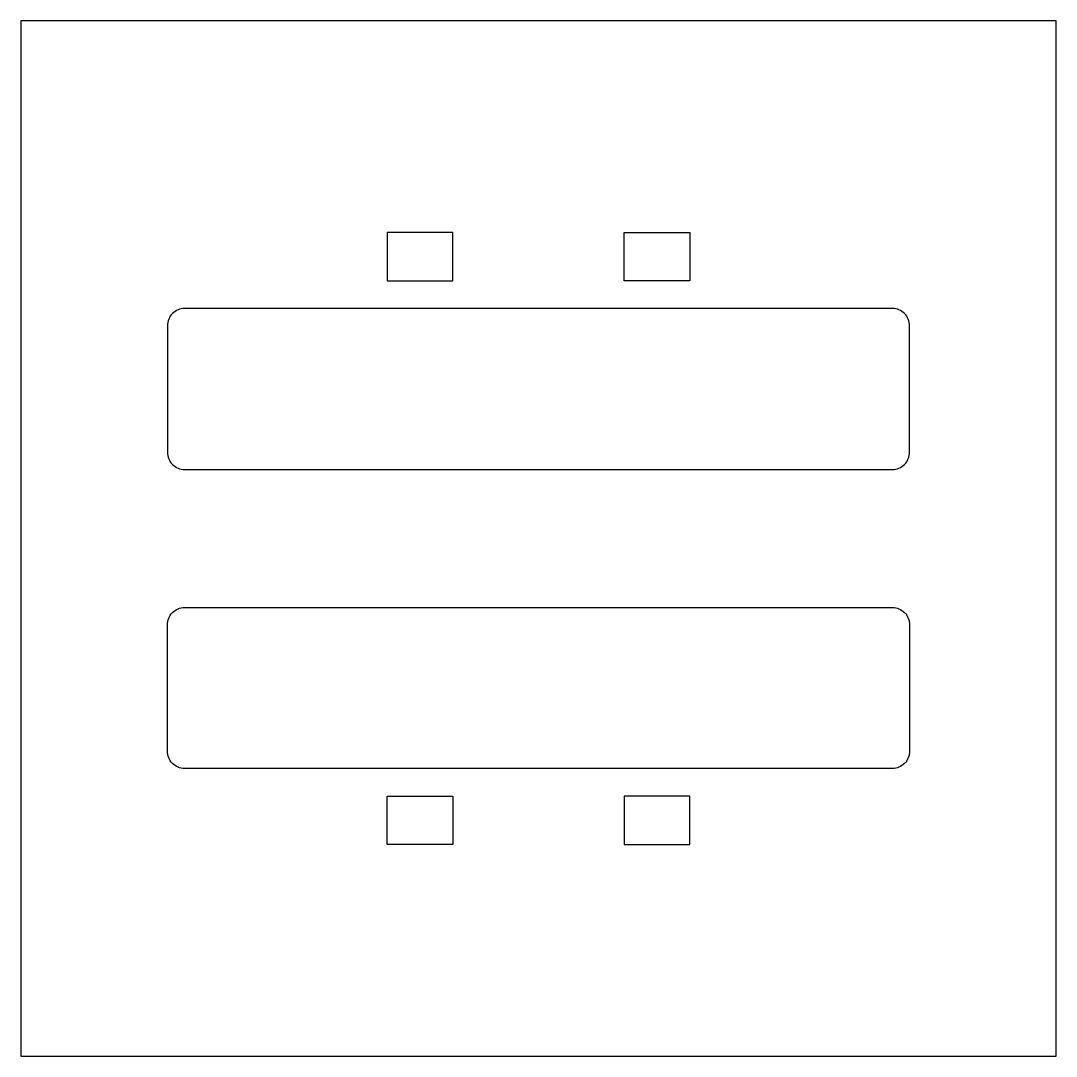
# Model space of a CAD drawing. Header units: inches. Extents: x 0 to 30, y 0 to 30.
import ezdxf

# ---------------------------------------------------------------- set-up
doc = ezdxf.new("R2010")
doc.units = ezdxf.units.IN
doc.header["$MEASUREMENT"] = 0
for name, color, linetype in [('glassOutline', 7, 'Continuous'), ('lightMask-large-lower', 2, 'Continuous'), ('lightMask-large-upper', 2, 'Continuous')]:
    doc.layers.add(name, color=color, linetype=linetype)

msp = doc.modelspace()

# ---------------------------------------------------------------- linework, layer by layer
at = {"layer": 'glassOutline'}
msp.add_lwpolyline([(0, 0), (30, 0), (30, 30), (0, 30)], close=True, dxfattribs=at)
at = {"layer": 'lightMask-large-lower'}
msp.add_lwpolyline([(4.25, 8.839), (4.25, 12.5, -0.414214), (4.75, 13), (25.25, 13, -0.414214), (25.75, 12.5), (25.75, 8.839, -0.414214), (25.25, 8.339), (4.75, 8.339, -0.414214)], format="xyb", close=True, dxfattribs=at)
for points in [[(10.62, 7.539), (12.52, 7.539), (12.52, 6.139), (10.62, 6.139)], [(19.38, 7.539), (17.48, 7.539), (17.48, 6.139), (19.38, 6.139)]]:
    msp.add_lwpolyline(points, close=True, dxfattribs=at)
at = {"layer": 'lightMask-large-upper'}
for points in [[(10.62, 22.461), (12.52, 22.461), (12.52, 23.861), (10.62, 23.861)], [(19.38, 22.461), (17.48, 22.461), (17.48, 23.861), (19.38, 23.861)]]:
    msp.add_lwpolyline(points, close=True, dxfattribs=at)
msp.add_lwpolyline([(4.25, 21.161), (4.25, 17.5, 0.414214), (4.75, 17), (25.25, 17, 0.414214), (25.75, 17.5), (25.75, 21.161, 0.414214), (25.25, 21.661), (4.75, 21.661, 0.414214)], format="xyb", close=True, dxfattribs=at)

doc.saveas('drawing.dxf')
